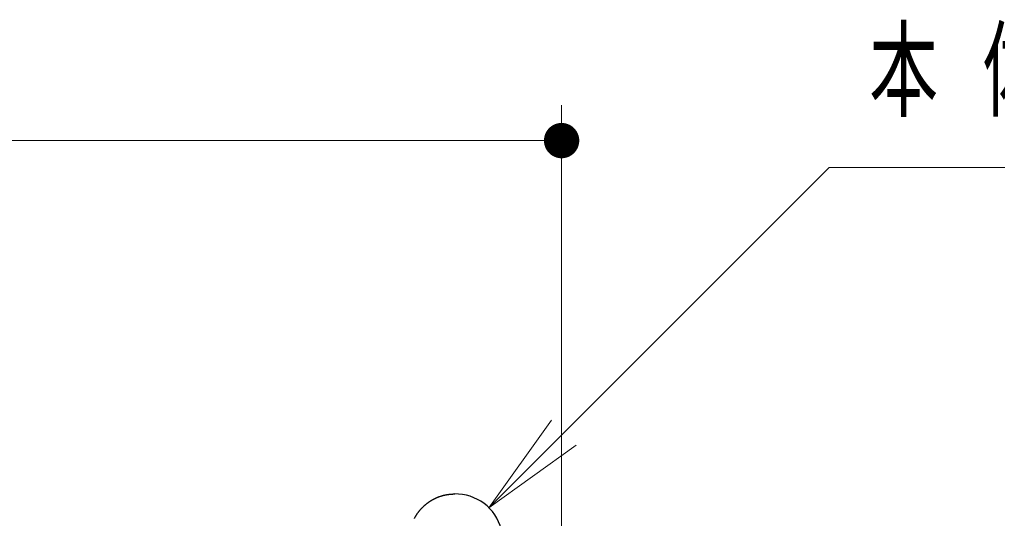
# Model space of a CAD drawing. Units: millimetres on the paper, scale 1:30. Extents: x -385 to 0, y 0 to 267.
# Drawn here: x -260.29 to -232.61, y 111.01 to 125.13 of the extents above; entities that cross this region are included whole.
import ezdxf

# ---------------------------------------------------------------- set-up
doc = ezdxf.new("R2010")
doc.units = ezdxf.units.MM
doc.layers.add('LY_1', color=7, linetype='Continuous', lineweight=25)
doc.styles.add('ＭＳ ゴシック', font='')
doc.styles.get('ＭＳ ゴシック').set_extended_font_data('MS Gothic')

# ---------------------------------------------------------------- blocks, each defined once
blk = doc.blocks.new('filled_dot')
at = {"color": 0, "linetype": 'Continuous', "lineweight": -2, "const_width": 1.25}
blk.add_lwpolyline([(-0.625, 0, 1), (0.625, 0, 1)], format="xyb", close=True, dxfattribs=at)

msp = doc.modelspace()

# ---------------------------------------------------------------- linework, layer by layer
at = {"layer": 'LY_1', "lineweight": 13}
for p, q in [((-244.946, 98.869), (-244.946, 122.702)), ((-311.613, 121.702), (-244.946, 121.702)), ((-247.003, 111.312), (-245.236, 113.787)), ((-247.003, 111.312), (-244.882, 113.433)), ((-244.529, 113.08), (-247.003, 111.312))]:
    msp.add_line(p, q, dxfattribs=at)
msp.add_lwpolyline([(-247.003, 111.312), (-237.375, 120.94), (-217.783, 120.94)], dxfattribs=at)
at = {"layer": 'LY_1', "color": 190}
msp.add_arc((-247.946, 110.369), 1.333, 14.4285, 91.3135, dxfattribs=at)
msp.add_open_spline([(-249.113, 111.01), (-249.11, 111.017), (-249.106, 111.023), (-249.103, 111.029), (-249.1, 111.035), (-249.096, 111.042), (-249.093, 111.048), (-249.089, 111.054), (-249.086, 111.06), (-249.082, 111.066), (-249.078, 111.072), (-249.075, 111.078), (-249.071, 111.084), (-249.067, 111.09), (-249.063, 111.096), (-249.06, 111.102), (-249.056, 111.108), (-249.052, 111.114), (-249.048, 111.12), (-249.044, 111.126), (-249.04, 111.132), (-249.036, 111.138), (-249.032, 111.144), (-249.028, 111.15), (-249.024, 111.155), (-249.02, 111.161), (-249.016, 111.167), (-249.012, 111.173), (-249.007, 111.178), (-249.003, 111.184), (-248.999, 111.19), (-248.995, 111.195), (-248.99, 111.201), (-248.986, 111.207), (-248.981, 111.212), (-248.977, 111.218), (-248.972, 111.223), (-248.968, 111.229), (-248.963, 111.234), (-248.959, 111.24), (-248.954, 111.245), (-248.95, 111.251), (-248.945, 111.256), (-248.94, 111.261), (-248.936, 111.267), (-248.931, 111.272), (-248.926, 111.277), (-248.921, 111.282), (-248.917, 111.288), (-248.912, 111.293), (-248.907, 111.298), (-248.902, 111.303), (-248.897, 111.308), (-248.892, 111.313), (-248.887, 111.318), (-248.882, 111.323), (-248.877, 111.328), (-248.872, 111.333), (-248.867, 111.338), (-248.862, 111.343), (-248.857, 111.348), (-248.851, 111.353), (-248.846, 111.358), (-248.841, 111.363), (-248.836, 111.367), (-248.83, 111.372), (-248.825, 111.377), (-248.82, 111.381), (-248.815, 111.386), (-248.809, 111.391), (-248.804, 111.395), (-248.798, 111.4), (-248.793, 111.405), (-248.787, 111.409), (-248.782, 111.414), (-248.776, 111.418), (-248.771, 111.422), (-248.765, 111.427), (-248.76, 111.431), (-248.754, 111.436), (-248.748, 111.44), (-248.743, 111.444), (-248.737, 111.448), (-248.731, 111.453), (-248.726, 111.457), (-248.72, 111.461), (-248.714, 111.465), (-248.708, 111.469), (-248.703, 111.473), (-248.697, 111.477), (-248.691, 111.482), (-248.685, 111.486), (-248.679, 111.489), (-248.673, 111.493), (-248.667, 111.497), (-248.661, 111.501), (-248.655, 111.505), (-248.649, 111.509), (-248.643, 111.513), (-248.637, 111.516), (-248.631, 111.52), (-248.625, 111.524), (-248.619, 111.527), (-248.613, 111.531), (-248.607, 111.534), (-248.601, 111.538), (-248.594, 111.541), (-248.588, 111.545), (-248.582, 111.548), (-248.576, 111.552), (-248.57, 111.555), (-248.563, 111.558), (-248.557, 111.562), (-248.551, 111.565), (-248.544, 111.568), (-248.538, 111.571), (-248.532, 111.574), (-248.525, 111.578), (-248.519, 111.581), (-248.512, 111.584), (-248.506, 111.587), (-248.5, 111.59), (-248.493, 111.593), (-248.487, 111.595), (-248.48, 111.598), (-248.474, 111.601), (-248.467, 111.604), (-248.461, 111.607), (-248.454, 111.609), (-248.447, 111.612), (-248.441, 111.615), (-248.434, 111.617), (-248.428, 111.62), (-248.421, 111.622), (-248.414, 111.625), (-248.408, 111.627), (-248.401, 111.63), (-248.394, 111.632), (-248.388, 111.634), (-248.381, 111.637), (-248.374, 111.639), (-248.367, 111.641), (-248.361, 111.643), (-248.354, 111.645), (-248.347, 111.647), (-248.34, 111.65), (-248.333, 111.652), (-248.327, 111.653), (-248.32, 111.655), (-248.313, 111.657), (-248.306, 111.659), (-248.299, 111.661), (-248.292, 111.663), (-248.285, 111.665), (-248.279, 111.666), (-248.272, 111.668), (-248.265, 111.669), (-248.258, 111.671), (-248.251, 111.673), (-248.244, 111.674), (-248.237, 111.676), (-248.23, 111.677), (-248.223, 111.678), (-248.216, 111.68), (-248.209, 111.681), (-248.202, 111.682), (-248.195, 111.684), (-248.188, 111.685), (-248.181, 111.686), (-248.174, 111.687), (-248.167, 111.688), (-248.16, 111.689), (-248.153, 111.69), (-248.146, 111.691), (-248.139, 111.692), (-248.132, 111.693), (-248.125, 111.694), (-248.118, 111.694), (-248.111, 111.695), (-248.104, 111.696), (-248.097, 111.697), (-248.09, 111.697), (-248.083, 111.698), (-248.075, 111.698), (-248.068, 111.699), (-248.061, 111.699), (-248.054, 111.7), (-248.047, 111.7), (-248.04, 111.701), (-248.033, 111.701), (-248.026, 111.701), (-248.019, 111.701), (-248.012, 111.702), (-248.005, 111.702), (-247.997, 111.702), (-247.99, 111.702), (-247.983, 111.702), (-247.976, 111.702), (-247.969, 111.702)], degree=3, knots=[0, 0, 0, 0, 1, 1, 1, 2, 2, 2, 3, 3, 3, 4, 4, 4, 5, 5, 5, 6, 6, 6, 7, 7, 7, 8, 8, 8, 9, 9, 9, 10, 10, 10, 11, 11, 11, 12, 12, 12, 13, 13, 13, 14, 14, 14, 15, 15, 15, 16, 16, 16, 17, 17, 17, 18, 18, 18, 19, 19, 19, 20, 20, 20, 21, 21, 21, 22, 22, 22, 23, 23, 23, 24, 24, 24, 25, 25, 25, 26, 26, 26, 27, 27, 27, 28, 28, 28, 29, 29, 29, 30, 30, 30, 31, 31, 31, 32, 32, 32, 33, 33, 33, 34, 34, 34, 35, 35, 35, 36, 36, 36, 37, 37, 37, 38, 38, 38, 39, 39, 39, 40, 40, 40, 41, 41, 41, 42, 42, 42, 43, 43, 43, 44, 44, 44, 45, 45, 45, 46, 46, 46, 47, 47, 47, 48, 48, 48, 49, 49, 49, 50, 50, 50, 51, 51, 51, 52, 52, 52, 53, 53, 53, 54, 54, 54, 55, 55, 55, 56, 56, 56, 57, 57, 57, 58, 58, 58, 59, 59, 59, 60, 60, 60, 61, 61, 61, 62, 62, 62, 63, 63, 63, 64, 64, 64, 65, 65, 65, 66, 66, 66, 66], dxfattribs=at)

# ---------------------------------------------------------------- block references
at = {"layer": 'LY_1', "lineweight": 13, "xscale": 0.4, "yscale": 0.4, "rotation": 180}
msp.add_blockref('filled_dot', (-244.946, 121.702), dxfattribs=at)

# ---------------------------------------------------------------- texts
at = {"layer": 'LY_1', "insert": (-236.238, 123.59), "char_height": 2.199, "attachment_point": 4, "style": 'ＭＳ ゴシック'}
msp.add_mtext('\\T1.64;\\W0.65;本体：ＦＲＰ', dxfattribs=at)

doc.saveas('drawing.dxf')
